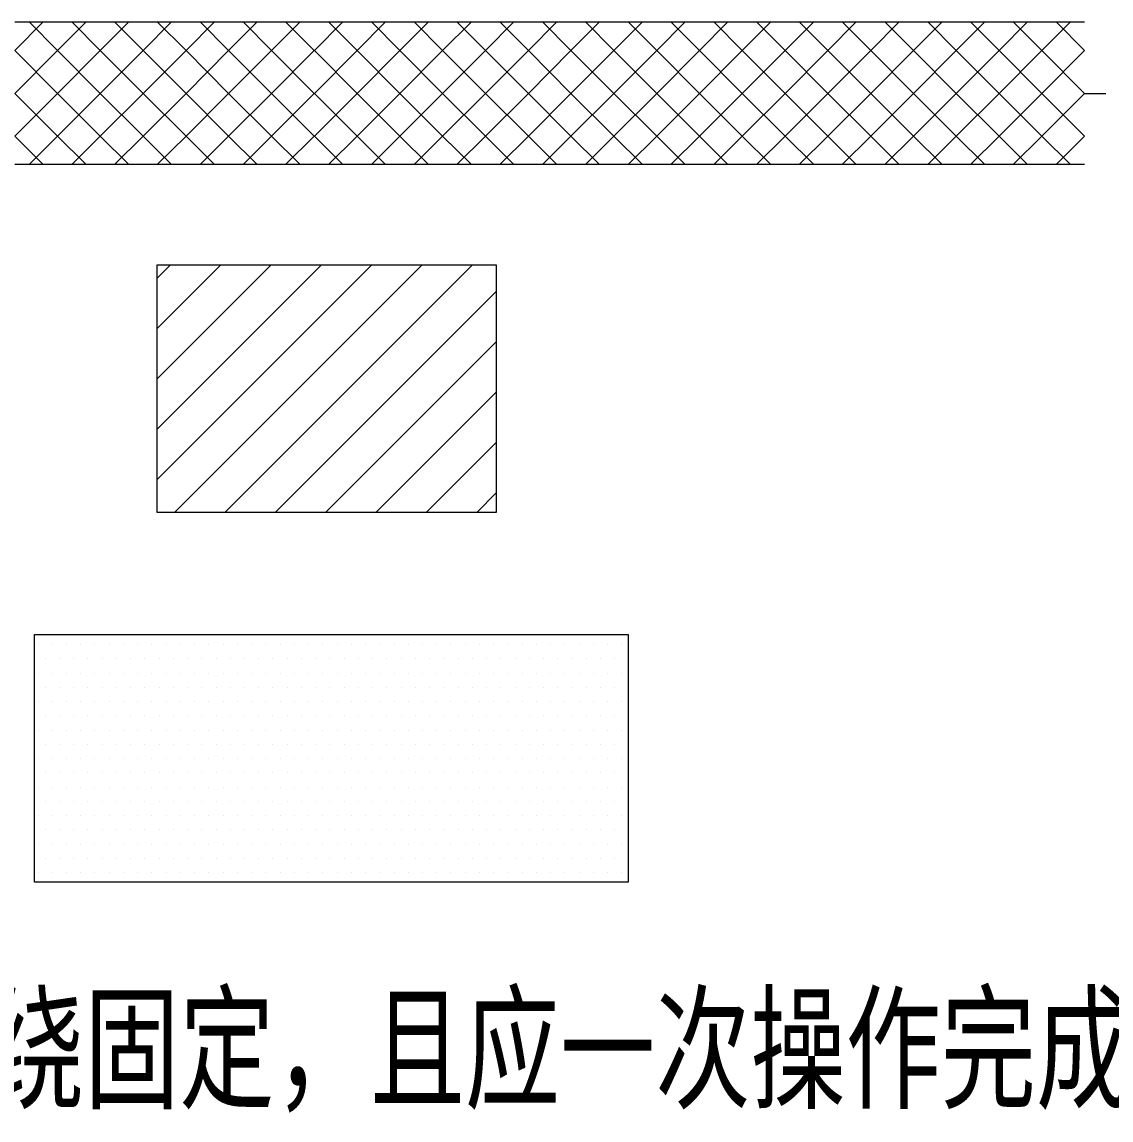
# Model space of a CAD drawing. Header units: inches. Extents: x 47316 to 59086, y 3141 to 11743.
# Drawn here: x 50326.01 to 50364.25, y 10066.5 to 10105.04 of the extents above; entities that cross this region are included whole.
import ezdxf

# ---------------------------------------------------------------- set-up
doc = ezdxf.new("R2010")
doc.units = ezdxf.units.IN
doc.header["$MEASUREMENT"] = 0
doc.styles.get("Standard").update_dxf_attribs({"font": ''})
doc.styles.get('Standard').set_extended_font_data('SimSun')

msp = doc.modelspace()

# ---------------------------------------------------------------- linework, layer by layer
at = {"color": 0, "lineweight": 15}
for p, q in [((50325.753, 10105.039), (50327.26, 10105.039)), ((50326.753, 10105.039), (50325.753, 10104.038)), ((50327.26, 10104.038), (50326.259, 10105.039)), ((50327.26, 10105.039), (50328.755, 10105.039)), ((50328.261, 10105.039), (50327.26, 10104.038)), ((50328.755, 10104.038), (50327.754, 10105.039)), ((50328.755, 10105.039), (50330.262, 10105.039)), ((50329.755, 10105.039), (50328.755, 10104.038)), ((50330.262, 10104.038), (50329.261, 10105.039)), ((50330.262, 10105.039), (50331.769, 10105.039)), ((50331.262, 10105.039), (50330.262, 10104.038)), ((50331.769, 10104.038), (50330.756, 10105.039)), ((50331.769, 10105.039), (50333.264, 10105.039)), ((50332.769, 10105.039), (50331.769, 10104.038)), ((50333.264, 10104.038), (50332.263, 10105.039)), ((50333.264, 10105.039), (50334.771, 10105.039)), ((50334.264, 10105.039), (50333.264, 10104.038)), ((50334.771, 10104.038), (50333.77, 10105.039)), ((50334.771, 10105.039), (50336.265, 10105.039)), ((50335.771, 10105.039), (50334.771, 10104.038)), ((50336.265, 10104.038), (50335.265, 10105.039)), ((50336.278, 10105.039), (50337.773, 10105.039)), ((50337.278, 10105.039), (50336.278, 10104.038)), ((50337.773, 10104.038), (50336.772, 10105.039)), ((50337.773, 10105.039), (50339.28, 10105.039)), ((50338.773, 10105.039), (50337.773, 10104.038)), ((50339.28, 10104.038), (50338.279, 10105.039)), ((50339.28, 10105.039), (50340.774, 10105.039)), ((50340.28, 10105.039), (50339.28, 10104.038)), ((50340.774, 10104.038), (50339.774, 10105.039)), ((50340.774, 10105.039), (50342.281, 10105.039)), ((50341.787, 10105.039), (50340.774, 10104.038)), ((50342.281, 10104.038), (50341.281, 10105.039)), ((50342.281, 10105.039), (50343.789, 10105.039)), ((50343.282, 10105.039), (50342.281, 10104.038)), ((50343.789, 10104.038), (50342.788, 10105.039)), ((50343.789, 10105.039), (50345.283, 10105.039)), ((50344.789, 10105.039), (50343.789, 10104.038)), ((50345.283, 10104.038), (50344.283, 10105.039)), ((50345.283, 10105.039), (50346.79, 10105.039)), ((50346.284, 10105.039), (50345.283, 10104.038)), ((50346.79, 10104.038), (50345.79, 10105.039)), ((50346.79, 10105.039), (50348.298, 10105.039)), ((50347.791, 10105.039), (50346.79, 10104.038)), ((50348.298, 10104.038), (50347.297, 10105.039)), ((50348.298, 10105.039), (50349.792, 10105.039)), ((50349.298, 10105.039), (50348.298, 10104.038)), ((50349.792, 10104.038), (50348.792, 10105.039)), ((50349.792, 10105.039), (50351.299, 10105.039)), ((50350.793, 10105.039), (50349.792, 10104.038)), ((50351.299, 10104.038), (50350.299, 10105.039)), ((50351.299, 10105.039), (50352.806, 10105.039)), ((50352.3, 10105.039), (50351.299, 10104.038)), ((50352.806, 10104.038), (50351.794, 10105.039)), ((50352.806, 10105.039), (50354.301, 10105.039)), ((50353.807, 10105.039), (50352.806, 10104.038)), ((50354.301, 10104.038), (50353.301, 10105.039)), ((50354.301, 10105.039), (50355.808, 10105.039)), ((50355.302, 10105.039), (50354.301, 10104.038)), ((50355.808, 10104.038), (50354.808, 10105.039)), ((50355.808, 10105.039), (50357.315, 10105.039)), ((50356.809, 10105.039), (50355.808, 10104.038)), ((50357.315, 10104.038), (50356.302, 10105.039)), ((50357.315, 10105.039), (50358.81, 10105.039)), ((50358.316, 10105.039), (50357.315, 10104.038)), ((50358.81, 10104.038), (50357.81, 10105.039)), ((50358.81, 10105.039), (50360.317, 10105.039)), ((50359.811, 10105.039), (50358.81, 10104.038)), ((50360.317, 10104.038), (50359.317, 10105.039)), ((50360.317, 10105.039), (50361.812, 10105.039)), ((50361.318, 10105.039), (50360.317, 10104.038)), ((50361.812, 10104.038), (50360.811, 10105.039)), ((50361.812, 10105.039), (50363.319, 10105.039)), ((50362.825, 10105.039), (50361.812, 10104.038)), ((50363.319, 10104.038), (50362.319, 10105.039)), ((50325.753, 10102.531), (50327.26, 10104.038)), ((50325.753, 10104.038), (50327.26, 10102.531)), ((50327.26, 10102.531), (50328.755, 10104.038)), ((50327.26, 10104.038), (50328.755, 10102.531)), ((50328.755, 10102.531), (50330.262, 10104.038)), ((50328.755, 10104.038), (50330.262, 10102.531)), ((50330.262, 10102.531), (50331.769, 10104.038)), ((50330.262, 10104.038), (50331.769, 10102.531)), ((50331.769, 10102.531), (50333.264, 10104.038)), ((50331.769, 10104.038), (50333.264, 10102.531)), ((50333.264, 10102.531), (50334.771, 10104.038)), ((50333.264, 10104.038), (50334.771, 10102.531)), ((50334.771, 10102.531), (50336.265, 10104.038)), ((50334.771, 10104.038), (50336.265, 10102.531)), ((50336.278, 10102.531), (50337.773, 10104.038)), ((50336.278, 10104.038), (50337.773, 10102.531)), ((50337.773, 10102.531), (50339.28, 10104.038)), ((50337.773, 10104.038), (50339.28, 10102.531)), ((50339.28, 10102.531), (50340.774, 10104.038)), ((50339.28, 10104.038), (50340.774, 10102.531)), ((50340.774, 10102.531), (50342.281, 10104.038)), ((50340.774, 10104.038), (50342.281, 10102.531)), ((50342.281, 10102.531), (50343.789, 10104.038)), ((50342.281, 10104.038), (50343.789, 10102.531)), ((50343.789, 10102.531), (50345.283, 10104.038)), ((50343.789, 10104.038), (50345.283, 10102.531)), ((50345.283, 10102.531), (50346.79, 10104.038)), ((50345.283, 10104.038), (50346.79, 10102.531)), ((50346.79, 10102.531), (50348.298, 10104.038)), ((50346.79, 10104.038), (50348.298, 10102.531)), ((50348.298, 10102.531), (50349.792, 10104.038)), ((50348.298, 10104.038), (50349.792, 10102.531)), ((50349.792, 10102.531), (50351.299, 10104.038)), ((50349.792, 10104.038), (50351.299, 10102.531)), ((50351.299, 10102.531), (50352.806, 10104.038)), ((50351.299, 10104.038), (50352.806, 10102.531)), ((50352.806, 10102.531), (50354.301, 10104.038)), ((50352.806, 10104.038), (50354.301, 10102.531)), ((50354.301, 10102.531), (50355.808, 10104.038)), ((50354.301, 10104.038), (50355.808, 10102.531)), ((50355.808, 10102.531), (50357.315, 10104.038)), ((50355.808, 10104.038), (50357.315, 10102.531)), ((50357.315, 10102.531), (50358.81, 10104.038)), ((50357.315, 10104.038), (50358.81, 10102.531)), ((50358.81, 10102.531), (50360.317, 10104.038)), ((50358.81, 10104.038), (50360.317, 10102.531)), ((50360.317, 10102.531), (50361.812, 10104.038)), ((50360.317, 10104.038), (50361.812, 10102.531)), ((50361.812, 10102.531), (50363.319, 10104.038)), ((50361.812, 10104.038), (50363.319, 10102.531)), ((50327.26, 10101.036), (50325.753, 10102.531)), ((50327.26, 10102.531), (50325.753, 10101.036)), ((50328.755, 10101.036), (50327.26, 10102.531)), ((50328.755, 10102.531), (50327.26, 10101.036)), ((50330.262, 10101.036), (50328.755, 10102.531)), ((50330.262, 10102.531), (50328.755, 10101.036)), ((50331.769, 10101.036), (50330.262, 10102.531)), ((50331.769, 10102.531), (50330.262, 10101.036)), ((50333.264, 10101.036), (50331.769, 10102.531)), ((50333.264, 10102.531), (50331.769, 10101.036)), ((50334.771, 10101.036), (50333.264, 10102.531)), ((50334.771, 10102.531), (50333.264, 10101.036)), ((50336.265, 10101.036), (50334.771, 10102.531)), ((50336.265, 10102.531), (50334.771, 10101.036)), ((50336.265, 10102.531), (50336.278, 10102.531)), ((50337.773, 10101.036), (50336.278, 10102.531)), ((50337.773, 10102.531), (50336.278, 10101.036)), ((50339.28, 10101.036), (50337.773, 10102.531)), ((50339.28, 10102.531), (50337.773, 10101.036)), ((50340.774, 10101.036), (50339.28, 10102.531)), ((50340.774, 10102.531), (50339.28, 10101.036)), ((50342.281, 10101.036), (50340.774, 10102.531)), ((50342.281, 10102.531), (50340.774, 10101.036)), ((50343.789, 10101.036), (50342.281, 10102.531)), ((50343.789, 10102.531), (50342.281, 10101.036)), ((50345.283, 10101.036), (50343.789, 10102.531)), ((50345.283, 10102.531), (50343.789, 10101.036)), ((50346.79, 10101.036), (50345.283, 10102.531)), ((50346.79, 10102.531), (50345.283, 10101.036)), ((50348.298, 10101.036), (50346.79, 10102.531)), ((50348.298, 10102.531), (50346.79, 10101.036)), ((50349.792, 10101.036), (50348.298, 10102.531)), ((50349.792, 10102.531), (50348.298, 10101.036)), ((50351.299, 10101.036), (50349.792, 10102.531)), ((50351.299, 10102.531), (50349.792, 10101.036)), ((50352.806, 10101.036), (50351.299, 10102.531)), ((50352.806, 10102.531), (50351.299, 10101.036)), ((50354.301, 10101.036), (50352.806, 10102.531)), ((50354.301, 10102.531), (50352.806, 10101.036)), ((50355.808, 10101.036), (50354.301, 10102.531)), ((50355.808, 10102.531), (50354.301, 10101.036)), ((50357.315, 10101.036), (50355.808, 10102.531)), ((50357.315, 10102.531), (50355.808, 10101.036)), ((50358.81, 10101.036), (50357.315, 10102.531)), ((50358.81, 10102.531), (50357.315, 10101.036)), ((50360.317, 10101.036), (50358.81, 10102.531)), ((50360.317, 10102.531), (50358.81, 10101.036)), ((50361.812, 10101.036), (50360.317, 10102.531)), ((50361.812, 10102.531), (50360.317, 10101.036)), ((50363.319, 10101.036), (50361.812, 10102.531)), ((50363.319, 10102.531), (50361.812, 10101.036)), ((50363.319, 10102.531), (50364.06, 10102.531)), ((50325.753, 10101.036), (50326.753, 10100.036)), ((50326.259, 10100.036), (50327.26, 10101.036)), ((50327.26, 10101.036), (50328.261, 10100.036)), ((50327.754, 10100.036), (50328.755, 10101.036)), ((50328.755, 10101.036), (50329.755, 10100.036)), ((50329.261, 10100.036), (50330.262, 10101.036)), ((50330.262, 10101.036), (50331.262, 10100.036)), ((50330.756, 10100.036), (50331.769, 10101.036)), ((50331.769, 10101.036), (50332.769, 10100.036)), ((50332.263, 10100.036), (50333.264, 10101.036)), ((50333.264, 10101.036), (50334.264, 10100.036)), ((50333.77, 10100.036), (50334.771, 10101.036)), ((50334.771, 10101.036), (50335.771, 10100.036)), ((50335.265, 10100.036), (50336.265, 10101.036)), ((50336.278, 10101.036), (50337.278, 10100.036)), ((50336.772, 10100.036), (50337.773, 10101.036)), ((50337.773, 10101.036), (50338.773, 10100.036)), ((50338.279, 10100.036), (50339.28, 10101.036)), ((50339.28, 10101.036), (50340.28, 10100.036)), ((50339.774, 10100.036), (50340.774, 10101.036)), ((50340.774, 10101.036), (50341.787, 10100.036)), ((50341.281, 10100.036), (50342.281, 10101.036)), ((50342.281, 10101.036), (50343.282, 10100.036)), ((50342.788, 10100.036), (50343.789, 10101.036)), ((50343.789, 10101.036), (50344.789, 10100.036)), ((50344.283, 10100.036), (50345.283, 10101.036)), ((50345.283, 10101.036), (50346.284, 10100.036)), ((50345.79, 10100.036), (50346.79, 10101.036)), ((50346.79, 10101.036), (50347.791, 10100.036)), ((50347.297, 10100.036), (50348.298, 10101.036)), ((50348.298, 10101.036), (50349.298, 10100.036)), ((50348.792, 10100.036), (50349.792, 10101.036)), ((50349.792, 10101.036), (50350.793, 10100.036)), ((50350.299, 10100.036), (50351.299, 10101.036)), ((50351.299, 10101.036), (50352.3, 10100.036)), ((50351.794, 10100.036), (50352.806, 10101.036)), ((50352.806, 10101.036), (50353.807, 10100.036)), ((50353.301, 10100.036), (50354.301, 10101.036)), ((50354.301, 10101.036), (50355.302, 10100.036)), ((50354.808, 10100.036), (50355.808, 10101.036)), ((50355.808, 10101.036), (50356.809, 10100.036)), ((50356.302, 10100.036), (50357.315, 10101.036)), ((50357.315, 10101.036), (50358.316, 10100.036)), ((50357.81, 10100.036), (50358.81, 10101.036)), ((50358.81, 10101.036), (50359.811, 10100.036)), ((50359.317, 10100.036), (50360.317, 10101.036)), ((50360.317, 10101.036), (50361.318, 10100.036)), ((50360.811, 10100.036), (50361.812, 10101.036)), ((50361.812, 10101.036), (50362.825, 10100.036)), ((50362.319, 10100.036), (50363.319, 10101.036)), ((50327.26, 10100.036), (50325.753, 10100.036)), ((50328.755, 10100.036), (50327.26, 10100.036)), ((50330.262, 10100.036), (50328.755, 10100.036)), ((50331.769, 10100.036), (50330.262, 10100.036)), ((50333.264, 10100.036), (50331.769, 10100.036)), ((50334.771, 10100.036), (50333.264, 10100.036)), ((50336.265, 10100.036), (50334.771, 10100.036)), ((50337.773, 10100.036), (50336.278, 10100.036)), ((50339.28, 10100.036), (50337.773, 10100.036)), ((50340.774, 10100.036), (50339.28, 10100.036)), ((50342.281, 10100.036), (50340.774, 10100.036)), ((50343.789, 10100.036), (50342.281, 10100.036)), ((50345.283, 10100.036), (50343.789, 10100.036)), ((50346.79, 10100.036), (50345.283, 10100.036)), ((50348.298, 10100.036), (50346.79, 10100.036)), ((50349.792, 10100.036), (50348.298, 10100.036)), ((50351.299, 10100.036), (50349.792, 10100.036)), ((50352.806, 10100.036), (50351.299, 10100.036)), ((50354.301, 10100.036), (50352.806, 10100.036)), ((50355.808, 10100.036), (50354.301, 10100.036)), ((50357.315, 10100.036), (50355.808, 10100.036)), ((50358.81, 10100.036), (50357.315, 10100.036)), ((50360.317, 10100.036), (50358.81, 10100.036)), ((50361.812, 10100.036), (50360.317, 10100.036)), ((50363.319, 10100.036), (50361.812, 10100.036)), ((50338.288, 10096.514), (50330.753, 10088.978)), ((50336.52, 10096.514), (50330.753, 10090.746)), ((50334.753, 10096.514), (50330.753, 10092.513)), ((50332.985, 10096.514), (50330.753, 10094.281)), ((50331.217, 10096.514), (50330.753, 10096.049)), ((50330.753, 10087.824), (50330.753, 10096.514)), ((50330.753, 10096.514), (50342.66, 10096.514)), ((50340.056, 10096.514), (50331.366, 10087.824)), ((50341.824, 10096.514), (50333.134, 10087.824)), ((50342.66, 10096.514), (50342.66, 10087.824)), ((50342.66, 10095.582), (50334.902, 10087.824)), ((50342.66, 10093.814), (50336.669, 10087.824)), ((50342.66, 10092.046), (50338.437, 10087.824)), ((50342.66, 10090.278), (50340.205, 10087.824)), ((50342.66, 10088.51), (50341.973, 10087.824)), ((50342.66, 10087.824), (50330.753, 10087.824)), ((50326.447, 10074.847), (50326.447, 10083.536)), ((50326.447, 10083.536), (50347.292, 10083.536)), ((50347.292, 10083.536), (50347.292, 10074.847)), ((50326.57, 10083.187), (50326.57, 10083.187)), ((50327.07, 10083.187), (50327.07, 10083.187)), ((50327.57, 10083.187), (50327.57, 10083.187)), ((50328.07, 10083.187), (50328.07, 10083.187)), ((50328.57, 10083.187), (50328.57, 10083.187)), ((50329.07, 10083.187), (50329.07, 10083.187)), ((50329.57, 10083.187), (50329.57, 10083.187)), ((50330.07, 10083.187), (50330.07, 10083.187)), ((50330.57, 10083.187), (50330.57, 10083.187)), ((50331.07, 10083.187), (50331.07, 10083.187)), ((50331.57, 10083.187), (50331.57, 10083.187)), ((50332.07, 10083.187), (50332.07, 10083.187)), ((50332.57, 10083.187), (50332.57, 10083.187)), ((50333.07, 10083.187), (50333.07, 10083.187)), ((50333.57, 10083.187), (50333.57, 10083.187)), ((50334.07, 10083.187), (50334.07, 10083.187)), ((50334.57, 10083.187), (50334.57, 10083.187)), ((50335.07, 10083.187), (50335.07, 10083.187)), ((50335.57, 10083.187), (50335.57, 10083.187)), ((50336.07, 10083.187), (50336.07, 10083.187)), ((50336.57, 10083.187), (50336.57, 10083.187)), ((50337.07, 10083.187), (50337.07, 10083.187)), ((50337.57, 10083.187), (50337.57, 10083.187)), ((50338.07, 10083.187), (50338.07, 10083.187)), ((50338.57, 10083.187), (50338.57, 10083.187)), ((50339.07, 10083.187), (50339.07, 10083.187)), ((50339.57, 10083.187), (50339.57, 10083.187)), ((50340.07, 10083.187), (50340.07, 10083.187)), ((50340.57, 10083.187), (50340.57, 10083.187)), ((50341.07, 10083.187), (50341.07, 10083.187)), ((50341.57, 10083.187), (50341.57, 10083.187)), ((50342.07, 10083.187), (50342.07, 10083.187)), ((50342.57, 10083.187), (50342.57, 10083.187)), ((50343.07, 10083.187), (50343.07, 10083.187)), ((50343.57, 10083.187), (50343.57, 10083.187)), ((50344.07, 10083.187), (50344.07, 10083.187)), ((50344.57, 10083.187), (50344.57, 10083.187)), ((50345.07, 10083.187), (50345.07, 10083.187)), ((50345.57, 10083.187), (50345.57, 10083.187)), ((50346.07, 10083.187), (50346.07, 10083.187)), ((50346.57, 10083.187), (50346.57, 10083.187)), ((50347.07, 10083.187), (50347.07, 10083.187)), ((50326.82, 10082.687), (50326.82, 10082.687)), ((50327.32, 10082.687), (50327.32, 10082.687)), ((50327.82, 10082.687), (50327.82, 10082.687)), ((50328.32, 10082.687), (50328.32, 10082.687)), ((50328.82, 10082.687), (50328.82, 10082.687)), ((50329.32, 10082.687), (50329.32, 10082.687)), ((50329.82, 10082.687), (50329.82, 10082.687)), ((50330.32, 10082.687), (50330.32, 10082.687)), ((50330.82, 10082.687), (50330.82, 10082.687)), ((50331.32, 10082.687), (50331.32, 10082.687)), ((50331.82, 10082.687), (50331.82, 10082.687)), ((50332.32, 10082.687), (50332.32, 10082.687)), ((50332.82, 10082.687), (50332.82, 10082.687)), ((50333.32, 10082.687), (50333.32, 10082.687)), ((50333.82, 10082.687), (50333.82, 10082.687)), ((50334.32, 10082.687), (50334.32, 10082.687)), ((50334.82, 10082.687), (50334.82, 10082.687)), ((50335.32, 10082.687), (50335.32, 10082.687)), ((50335.82, 10082.687), (50335.82, 10082.687)), ((50336.32, 10082.687), (50336.32, 10082.687)), ((50336.82, 10082.687), (50336.82, 10082.687)), ((50337.32, 10082.687), (50337.32, 10082.687)), ((50337.82, 10082.687), (50337.82, 10082.687)), ((50338.32, 10082.687), (50338.32, 10082.687)), ((50338.82, 10082.687), (50338.82, 10082.687)), ((50339.32, 10082.687), (50339.32, 10082.687)), ((50339.82, 10082.687), (50339.82, 10082.687)), ((50340.32, 10082.687), (50340.32, 10082.687)), ((50340.82, 10082.687), (50340.82, 10082.687)), ((50341.32, 10082.687), (50341.32, 10082.687)), ((50341.82, 10082.687), (50341.82, 10082.687)), ((50342.32, 10082.687), (50342.32, 10082.687)), ((50342.82, 10082.687), (50342.82, 10082.687)), ((50343.32, 10082.687), (50343.32, 10082.687)), ((50343.82, 10082.687), (50343.82, 10082.687)), ((50344.32, 10082.687), (50344.32, 10082.687)), ((50344.82, 10082.687), (50344.82, 10082.687)), ((50345.32, 10082.687), (50345.32, 10082.687)), ((50345.82, 10082.687), (50345.82, 10082.687)), ((50346.32, 10082.687), (50346.32, 10082.687)), ((50346.82, 10082.687), (50346.82, 10082.687)), ((50326.57, 10082.187), (50326.57, 10082.187)), ((50327.07, 10082.187), (50327.07, 10082.187)), ((50327.57, 10082.187), (50327.57, 10082.187)), ((50328.07, 10082.187), (50328.07, 10082.187)), ((50328.57, 10082.187), (50328.57, 10082.187)), ((50329.07, 10082.187), (50329.07, 10082.187)), ((50329.57, 10082.187), (50329.57, 10082.187)), ((50330.07, 10082.187), (50330.07, 10082.187)), ((50330.57, 10082.187), (50330.57, 10082.187)), ((50331.07, 10082.187), (50331.07, 10082.187)), ((50331.57, 10082.187), (50331.57, 10082.187)), ((50332.07, 10082.187), (50332.07, 10082.187)), ((50332.57, 10082.187), (50332.57, 10082.187)), ((50333.07, 10082.187), (50333.07, 10082.187)), ((50333.57, 10082.187), (50333.57, 10082.187)), ((50334.07, 10082.187), (50334.07, 10082.187)), ((50334.57, 10082.187), (50334.57, 10082.187)), ((50335.07, 10082.187), (50335.07, 10082.187)), ((50335.57, 10082.187), (50335.57, 10082.187)), ((50336.07, 10082.187), (50336.07, 10082.187)), ((50336.57, 10082.187), (50336.57, 10082.187)), ((50337.07, 10082.187), (50337.07, 10082.187)), ((50337.57, 10082.187), (50337.57, 10082.187)), ((50338.07, 10082.187), (50338.07, 10082.187)), ((50338.57, 10082.187), (50338.57, 10082.187)), ((50339.07, 10082.187), (50339.07, 10082.187)), ((50339.57, 10082.187), (50339.57, 10082.187)), ((50340.07, 10082.187), (50340.07, 10082.187)), ((50340.57, 10082.187), (50340.57, 10082.187)), ((50341.07, 10082.187), (50341.07, 10082.187)), ((50341.57, 10082.187), (50341.57, 10082.187)), ((50342.07, 10082.187), (50342.07, 10082.187)), ((50342.57, 10082.187), (50342.57, 10082.187)), ((50343.07, 10082.187), (50343.07, 10082.187)), ((50343.57, 10082.187), (50343.57, 10082.187)), ((50344.07, 10082.187), (50344.07, 10082.187)), ((50344.57, 10082.187), (50344.57, 10082.187)), ((50345.07, 10082.187), (50345.07, 10082.187)), ((50345.57, 10082.187), (50345.57, 10082.187)), ((50346.07, 10082.187), (50346.07, 10082.187)), ((50346.57, 10082.187), (50346.57, 10082.187)), ((50347.07, 10082.187), (50347.07, 10082.187)), ((50326.82, 10081.687), (50326.82, 10081.687)), ((50327.32, 10081.687), (50327.32, 10081.687)), ((50327.82, 10081.687), (50327.82, 10081.687)), ((50328.32, 10081.687), (50328.32, 10081.687)), ((50328.82, 10081.687), (50328.82, 10081.687)), ((50329.32, 10081.687), (50329.32, 10081.687)), ((50329.82, 10081.687), (50329.82, 10081.687)), ((50330.32, 10081.687), (50330.32, 10081.687)), ((50330.82, 10081.687), (50330.82, 10081.687)), ((50331.32, 10081.687), (50331.32, 10081.687)), ((50331.82, 10081.687), (50331.82, 10081.687)), ((50332.32, 10081.687), (50332.32, 10081.687)), ((50332.82, 10081.687), (50332.82, 10081.687)), ((50333.32, 10081.687), (50333.32, 10081.687)), ((50333.82, 10081.687), (50333.82, 10081.687)), ((50334.32, 10081.687), (50334.32, 10081.687)), ((50334.82, 10081.687), (50334.82, 10081.687)), ((50335.32, 10081.687), (50335.32, 10081.687)), ((50335.82, 10081.687), (50335.82, 10081.687)), ((50336.32, 10081.687), (50336.32, 10081.687)), ((50336.82, 10081.687), (50336.82, 10081.687)), ((50337.32, 10081.687), (50337.32, 10081.687)), ((50337.82, 10081.687), (50337.82, 10081.687)), ((50338.32, 10081.687), (50338.32, 10081.687)), ((50338.82, 10081.687), (50338.82, 10081.687)), ((50339.32, 10081.687), (50339.32, 10081.687)), ((50339.82, 10081.687), (50339.82, 10081.687)), ((50340.32, 10081.687), (50340.32, 10081.687)), ((50340.82, 10081.687), (50340.82, 10081.687)), ((50341.32, 10081.687), (50341.32, 10081.687)), ((50341.82, 10081.687), (50341.82, 10081.687)), ((50342.32, 10081.687), (50342.32, 10081.687)), ((50342.82, 10081.687), (50342.82, 10081.687)), ((50343.32, 10081.687), (50343.32, 10081.687)), ((50343.82, 10081.687), (50343.82, 10081.687)), ((50344.32, 10081.687), (50344.32, 10081.687)), ((50344.82, 10081.687), (50344.82, 10081.687)), ((50345.32, 10081.687), (50345.32, 10081.687)), ((50345.82, 10081.687), (50345.82, 10081.687)), ((50346.32, 10081.687), (50346.32, 10081.687)), ((50346.82, 10081.687), (50346.82, 10081.687)), ((50326.57, 10081.187), (50326.57, 10081.187)), ((50327.07, 10081.187), (50327.07, 10081.187)), ((50327.57, 10081.187), (50327.57, 10081.187)), ((50328.07, 10081.187), (50328.07, 10081.187)), ((50328.57, 10081.187), (50328.57, 10081.187)), ((50329.07, 10081.187), (50329.07, 10081.187)), ((50329.57, 10081.187), (50329.57, 10081.187)), ((50330.07, 10081.187), (50330.07, 10081.187)), ((50330.57, 10081.187), (50330.57, 10081.187)), ((50331.07, 10081.187), (50331.07, 10081.187)), ((50331.57, 10081.187), (50331.57, 10081.187)), ((50332.07, 10081.187), (50332.07, 10081.187)), ((50332.57, 10081.187), (50332.57, 10081.187)), ((50333.07, 10081.187), (50333.07, 10081.187)), ((50333.57, 10081.187), (50333.57, 10081.187)), ((50334.07, 10081.187), (50334.07, 10081.187)), ((50334.57, 10081.187), (50334.57, 10081.187)), ((50335.07, 10081.187), (50335.07, 10081.187)), ((50335.57, 10081.187), (50335.57, 10081.187)), ((50336.07, 10081.187), (50336.07, 10081.187)), ((50336.57, 10081.187), (50336.57, 10081.187)), ((50337.07, 10081.187), (50337.07, 10081.187)), ((50337.57, 10081.187), (50337.57, 10081.187)), ((50338.07, 10081.187), (50338.07, 10081.187)), ((50338.57, 10081.187), (50338.57, 10081.187)), ((50339.07, 10081.187), (50339.07, 10081.187)), ((50339.57, 10081.187), (50339.57, 10081.187)), ((50340.07, 10081.187), (50340.07, 10081.187)), ((50340.57, 10081.187), (50340.57, 10081.187)), ((50341.07, 10081.187), (50341.07, 10081.187)), ((50341.57, 10081.187), (50341.57, 10081.187)), ((50342.07, 10081.187), (50342.07, 10081.187)), ((50342.57, 10081.187), (50342.57, 10081.187)), ((50343.07, 10081.187), (50343.07, 10081.187)), ((50343.57, 10081.187), (50343.57, 10081.187)), ((50344.07, 10081.187), (50344.07, 10081.187)), ((50344.57, 10081.187), (50344.57, 10081.187)), ((50345.07, 10081.187), (50345.07, 10081.187)), ((50345.57, 10081.187), (50345.57, 10081.187)), ((50346.07, 10081.187), (50346.07, 10081.187)), ((50346.57, 10081.187), (50346.57, 10081.187)), ((50347.07, 10081.187), (50347.07, 10081.187)), ((50326.82, 10080.687), (50326.82, 10080.687)), ((50327.32, 10080.687), (50327.32, 10080.687)), ((50327.82, 10080.687), (50327.82, 10080.687)), ((50328.32, 10080.687), (50328.32, 10080.687)), ((50328.82, 10080.687), (50328.82, 10080.687)), ((50329.32, 10080.687), (50329.32, 10080.687)), ((50329.82, 10080.687), (50329.82, 10080.687)), ((50330.32, 10080.687), (50330.32, 10080.687)), ((50330.82, 10080.687), (50330.82, 10080.687)), ((50331.32, 10080.687), (50331.32, 10080.687)), ((50331.82, 10080.687), (50331.82, 10080.687)), ((50332.32, 10080.687), (50332.32, 10080.687)), ((50332.82, 10080.687), (50332.82, 10080.687)), ((50333.32, 10080.687), (50333.32, 10080.687)), ((50333.82, 10080.687), (50333.82, 10080.687)), ((50334.32, 10080.687), (50334.32, 10080.687)), ((50334.82, 10080.687), (50334.82, 10080.687)), ((50335.32, 10080.687), (50335.32, 10080.687)), ((50335.82, 10080.687), (50335.82, 10080.687)), ((50336.32, 10080.687), (50336.32, 10080.687)), ((50336.82, 10080.687), (50336.82, 10080.687)), ((50337.32, 10080.687), (50337.32, 10080.687)), ((50337.82, 10080.687), (50337.82, 10080.687)), ((50338.32, 10080.687), (50338.32, 10080.687)), ((50338.82, 10080.687), (50338.82, 10080.687)), ((50339.32, 10080.687), (50339.32, 10080.687)), ((50339.82, 10080.687), (50339.82, 10080.687)), ((50340.32, 10080.687), (50340.32, 10080.687)), ((50340.82, 10080.687), (50340.82, 10080.687)), ((50341.32, 10080.687), (50341.32, 10080.687)), ((50341.82, 10080.687), (50341.82, 10080.687)), ((50342.32, 10080.687), (50342.32, 10080.687)), ((50342.82, 10080.687), (50342.82, 10080.687)), ((50343.32, 10080.687), (50343.32, 10080.687)), ((50343.82, 10080.687), (50343.82, 10080.687)), ((50344.32, 10080.687), (50344.32, 10080.687)), ((50344.82, 10080.687), (50344.82, 10080.687)), ((50345.32, 10080.687), (50345.32, 10080.687)), ((50345.82, 10080.687), (50345.82, 10080.687)), ((50346.32, 10080.687), (50346.32, 10080.687)), ((50346.82, 10080.687), (50346.82, 10080.687)), ((50326.57, 10080.187), (50326.57, 10080.187)), ((50327.07, 10080.187), (50327.07, 10080.187)), ((50327.57, 10080.187), (50327.57, 10080.187)), ((50328.07, 10080.187), (50328.07, 10080.187)), ((50328.57, 10080.187), (50328.57, 10080.187)), ((50329.07, 10080.187), (50329.07, 10080.187)), ((50329.57, 10080.187), (50329.57, 10080.187)), ((50330.07, 10080.187), (50330.07, 10080.187)), ((50330.57, 10080.187), (50330.57, 10080.187)), ((50331.07, 10080.187), (50331.07, 10080.187)), ((50331.57, 10080.187), (50331.57, 10080.187)), ((50332.07, 10080.187), (50332.07, 10080.187)), ((50332.57, 10080.187), (50332.57, 10080.187)), ((50333.07, 10080.187), (50333.07, 10080.187)), ((50333.57, 10080.187), (50333.57, 10080.187)), ((50334.07, 10080.187), (50334.07, 10080.187)), ((50334.57, 10080.187), (50334.57, 10080.187)), ((50335.07, 10080.187), (50335.07, 10080.187)), ((50335.57, 10080.187), (50335.57, 10080.187)), ((50336.07, 10080.187), (50336.07, 10080.187)), ((50336.57, 10080.187), (50336.57, 10080.187)), ((50337.07, 10080.187), (50337.07, 10080.187)), ((50337.57, 10080.187), (50337.57, 10080.187)), ((50338.07, 10080.187), (50338.07, 10080.187)), ((50338.57, 10080.187), (50338.57, 10080.187)), ((50339.07, 10080.187), (50339.07, 10080.187)), ((50339.57, 10080.187), (50339.57, 10080.187)), ((50340.07, 10080.187), (50340.07, 10080.187)), ((50340.57, 10080.187), (50340.57, 10080.187)), ((50341.07, 10080.187), (50341.07, 10080.187)), ((50341.57, 10080.187), (50341.57, 10080.187)), ((50342.07, 10080.187), (50342.07, 10080.187)), ((50342.57, 10080.187), (50342.57, 10080.187)), ((50343.07, 10080.187), (50343.07, 10080.187)), ((50343.57, 10080.187), (50343.57, 10080.187)), ((50344.07, 10080.187), (50344.07, 10080.187)), ((50344.57, 10080.187), (50344.57, 10080.187)), ((50345.07, 10080.187), (50345.07, 10080.187)), ((50345.57, 10080.187), (50345.57, 10080.187)), ((50346.07, 10080.187), (50346.07, 10080.187)), ((50346.57, 10080.187), (50346.57, 10080.187)), ((50347.07, 10080.187), (50347.07, 10080.187)), ((50326.82, 10079.687), (50326.82, 10079.687)), ((50327.32, 10079.687), (50327.32, 10079.687)), ((50327.82, 10079.687), (50327.82, 10079.687)), ((50328.32, 10079.687), (50328.32, 10079.687)), ((50328.82, 10079.687), (50328.82, 10079.687)), ((50329.32, 10079.687), (50329.32, 10079.687)), ((50329.82, 10079.687), (50329.82, 10079.687)), ((50330.32, 10079.687), (50330.32, 10079.687)), ((50330.82, 10079.687), (50330.82, 10079.687)), ((50331.32, 10079.687), (50331.32, 10079.687)), ((50331.82, 10079.687), (50331.82, 10079.687)), ((50332.32, 10079.687), (50332.32, 10079.687)), ((50332.82, 10079.687), (50332.82, 10079.687)), ((50333.32, 10079.687), (50333.32, 10079.687)), ((50333.82, 10079.687), (50333.82, 10079.687)), ((50334.32, 10079.687), (50334.32, 10079.687)), ((50334.82, 10079.687), (50334.82, 10079.687)), ((50335.32, 10079.687), (50335.32, 10079.687)), ((50335.82, 10079.687), (50335.82, 10079.687)), ((50336.32, 10079.687), (50336.32, 10079.687)), ((50336.82, 10079.687), (50336.82, 10079.687)), ((50337.32, 10079.687), (50337.32, 10079.687)), ((50337.82, 10079.687), (50337.82, 10079.687)), ((50338.32, 10079.687), (50338.32, 10079.687)), ((50338.82, 10079.687), (50338.82, 10079.687)), ((50339.32, 10079.687), (50339.32, 10079.687)), ((50339.82, 10079.687), (50339.82, 10079.687)), ((50340.32, 10079.687), (50340.32, 10079.687)), ((50340.82, 10079.687), (50340.82, 10079.687)), ((50341.32, 10079.687), (50341.32, 10079.687)), ((50341.82, 10079.687), (50341.82, 10079.687)), ((50342.32, 10079.687), (50342.32, 10079.687)), ((50342.82, 10079.687), (50342.82, 10079.687)), ((50343.32, 10079.687), (50343.32, 10079.687)), ((50343.82, 10079.687), (50343.82, 10079.687)), ((50344.32, 10079.687), (50344.32, 10079.687)), ((50344.82, 10079.687), (50344.82, 10079.687)), ((50345.32, 10079.687), (50345.32, 10079.687)), ((50345.82, 10079.687), (50345.82, 10079.687)), ((50346.32, 10079.687), (50346.32, 10079.687)), ((50346.82, 10079.687), (50346.82, 10079.687)), ((50326.57, 10079.187), (50326.57, 10079.187)), ((50327.07, 10079.187), (50327.07, 10079.187)), ((50327.57, 10079.187), (50327.57, 10079.187)), ((50328.07, 10079.187), (50328.07, 10079.187)), ((50328.57, 10079.187), (50328.57, 10079.187)), ((50329.07, 10079.187), (50329.07, 10079.187)), ((50329.57, 10079.187), (50329.57, 10079.187)), ((50330.07, 10079.187), (50330.07, 10079.187)), ((50330.57, 10079.187), (50330.57, 10079.187)), ((50331.07, 10079.187), (50331.07, 10079.187)), ((50331.57, 10079.187), (50331.57, 10079.187)), ((50332.07, 10079.187), (50332.07, 10079.187)), ((50332.57, 10079.187), (50332.57, 10079.187)), ((50333.07, 10079.187), (50333.07, 10079.187)), ((50333.57, 10079.187), (50333.57, 10079.187)), ((50334.07, 10079.187), (50334.07, 10079.187)), ((50334.57, 10079.187), (50334.57, 10079.187)), ((50335.07, 10079.187), (50335.07, 10079.187)), ((50335.57, 10079.187), (50335.57, 10079.187)), ((50336.07, 10079.187), (50336.07, 10079.187)), ((50336.57, 10079.187), (50336.57, 10079.187)), ((50337.07, 10079.187), (50337.07, 10079.187)), ((50337.57, 10079.187), (50337.57, 10079.187)), ((50338.07, 10079.187), (50338.07, 10079.187)), ((50338.57, 10079.187), (50338.57, 10079.187)), ((50339.07, 10079.187), (50339.07, 10079.187)), ((50339.57, 10079.187), (50339.57, 10079.187)), ((50340.07, 10079.187), (50340.07, 10079.187)), ((50340.57, 10079.187), (50340.57, 10079.187)), ((50341.07, 10079.187), (50341.07, 10079.187)), ((50341.57, 10079.187), (50341.57, 10079.187)), ((50342.07, 10079.187), (50342.07, 10079.187)), ((50342.57, 10079.187), (50342.57, 10079.187)), ((50343.07, 10079.187), (50343.07, 10079.187)), ((50343.57, 10079.187), (50343.57, 10079.187)), ((50344.07, 10079.187), (50344.07, 10079.187)), ((50344.57, 10079.187), (50344.57, 10079.187)), ((50345.07, 10079.187), (50345.07, 10079.187)), ((50345.57, 10079.187), (50345.57, 10079.187)), ((50346.07, 10079.187), (50346.07, 10079.187)), ((50346.57, 10079.187), (50346.57, 10079.187)), ((50347.07, 10079.187), (50347.07, 10079.187)), ((50326.82, 10078.687), (50326.82, 10078.687)), ((50327.32, 10078.687), (50327.32, 10078.687)), ((50327.82, 10078.687), (50327.82, 10078.687)), ((50328.32, 10078.687), (50328.32, 10078.687)), ((50328.82, 10078.687), (50328.82, 10078.687)), ((50329.32, 10078.687), (50329.32, 10078.687)), ((50329.82, 10078.687), (50329.82, 10078.687)), ((50330.32, 10078.687), (50330.32, 10078.687)), ((50330.82, 10078.687), (50330.82, 10078.687)), ((50331.32, 10078.687), (50331.32, 10078.687)), ((50331.82, 10078.687), (50331.82, 10078.687)), ((50332.32, 10078.687), (50332.32, 10078.687)), ((50332.82, 10078.687), (50332.82, 10078.687)), ((50333.32, 10078.687), (50333.32, 10078.687)), ((50333.82, 10078.687), (50333.82, 10078.687)), ((50334.32, 10078.687), (50334.32, 10078.687)), ((50334.82, 10078.687), (50334.82, 10078.687)), ((50335.32, 10078.687), (50335.32, 10078.687)), ((50335.82, 10078.687), (50335.82, 10078.687)), ((50336.32, 10078.687), (50336.32, 10078.687)), ((50336.82, 10078.687), (50336.82, 10078.687)), ((50337.32, 10078.687), (50337.32, 10078.687)), ((50337.82, 10078.687), (50337.82, 10078.687)), ((50338.32, 10078.687), (50338.32, 10078.687)), ((50338.82, 10078.687), (50338.82, 10078.687)), ((50339.32, 10078.687), (50339.32, 10078.687)), ((50339.82, 10078.687), (50339.82, 10078.687)), ((50340.32, 10078.687), (50340.32, 10078.687)), ((50340.82, 10078.687), (50340.82, 10078.687)), ((50341.32, 10078.687), (50341.32, 10078.687)), ((50341.82, 10078.687), (50341.82, 10078.687)), ((50342.32, 10078.687), (50342.32, 10078.687)), ((50342.82, 10078.687), (50342.82, 10078.687)), ((50343.32, 10078.687), (50343.32, 10078.687)), ((50343.82, 10078.687), (50343.82, 10078.687)), ((50344.32, 10078.687), (50344.32, 10078.687)), ((50344.82, 10078.687), (50344.82, 10078.687)), ((50345.32, 10078.687), (50345.32, 10078.687)), ((50345.82, 10078.687), (50345.82, 10078.687)), ((50346.32, 10078.687), (50346.32, 10078.687)), ((50346.82, 10078.687), (50346.82, 10078.687)), ((50326.57, 10078.187), (50326.57, 10078.187)), ((50327.07, 10078.187), (50327.07, 10078.187)), ((50327.57, 10078.187), (50327.57, 10078.187)), ((50328.07, 10078.187), (50328.07, 10078.187)), ((50328.57, 10078.187), (50328.57, 10078.187)), ((50329.07, 10078.187), (50329.07, 10078.187)), ((50329.57, 10078.187), (50329.57, 10078.187)), ((50330.07, 10078.187), (50330.07, 10078.187)), ((50330.57, 10078.187), (50330.57, 10078.187)), ((50331.07, 10078.187), (50331.07, 10078.187)), ((50331.57, 10078.187), (50331.57, 10078.187)), ((50332.07, 10078.187), (50332.07, 10078.187)), ((50332.57, 10078.187), (50332.57, 10078.187)), ((50333.07, 10078.187), (50333.07, 10078.187)), ((50333.57, 10078.187), (50333.57, 10078.187)), ((50334.07, 10078.187), (50334.07, 10078.187)), ((50334.57, 10078.187), (50334.57, 10078.187)), ((50335.07, 10078.187), (50335.07, 10078.187)), ((50335.57, 10078.187), (50335.57, 10078.187)), ((50336.07, 10078.187), (50336.07, 10078.187)), ((50336.57, 10078.187), (50336.57, 10078.187)), ((50337.07, 10078.187), (50337.07, 10078.187)), ((50337.57, 10078.187), (50337.57, 10078.187)), ((50338.07, 10078.187), (50338.07, 10078.187)), ((50338.57, 10078.187), (50338.57, 10078.187)), ((50339.07, 10078.187), (50339.07, 10078.187)), ((50339.57, 10078.187), (50339.57, 10078.187)), ((50340.07, 10078.187), (50340.07, 10078.187)), ((50340.57, 10078.187), (50340.57, 10078.187)), ((50341.07, 10078.187), (50341.07, 10078.187)), ((50341.57, 10078.187), (50341.57, 10078.187)), ((50342.07, 10078.187), (50342.07, 10078.187)), ((50342.57, 10078.187), (50342.57, 10078.187)), ((50343.07, 10078.187), (50343.07, 10078.187)), ((50343.57, 10078.187), (50343.57, 10078.187)), ((50344.07, 10078.187), (50344.07, 10078.187)), ((50344.57, 10078.187), (50344.57, 10078.187)), ((50345.07, 10078.187), (50345.07, 10078.187)), ((50345.57, 10078.187), (50345.57, 10078.187)), ((50346.07, 10078.187), (50346.07, 10078.187)), ((50346.57, 10078.187), (50346.57, 10078.187)), ((50347.07, 10078.187), (50347.07, 10078.187)), ((50326.82, 10077.687), (50326.82, 10077.687)), ((50327.32, 10077.687), (50327.32, 10077.687)), ((50327.82, 10077.687), (50327.82, 10077.687)), ((50328.32, 10077.687), (50328.32, 10077.687)), ((50328.82, 10077.687), (50328.82, 10077.687)), ((50329.32, 10077.687), (50329.32, 10077.687)), ((50329.82, 10077.687), (50329.82, 10077.687)), ((50330.32, 10077.687), (50330.32, 10077.687)), ((50330.82, 10077.687), (50330.82, 10077.687)), ((50331.32, 10077.687), (50331.32, 10077.687)), ((50331.82, 10077.687), (50331.82, 10077.687)), ((50332.32, 10077.687), (50332.32, 10077.687)), ((50332.82, 10077.687), (50332.82, 10077.687)), ((50333.32, 10077.687), (50333.32, 10077.687)), ((50333.82, 10077.687), (50333.82, 10077.687)), ((50334.32, 10077.687), (50334.32, 10077.687)), ((50334.82, 10077.687), (50334.82, 10077.687)), ((50335.32, 10077.687), (50335.32, 10077.687)), ((50335.82, 10077.687), (50335.82, 10077.687)), ((50336.32, 10077.687), (50336.32, 10077.687)), ((50336.82, 10077.687), (50336.82, 10077.687)), ((50337.32, 10077.687), (50337.32, 10077.687)), ((50337.82, 10077.687), (50337.82, 10077.687)), ((50338.32, 10077.687), (50338.32, 10077.687)), ((50338.82, 10077.687), (50338.82, 10077.687)), ((50339.32, 10077.687), (50339.32, 10077.687)), ((50339.82, 10077.687), (50339.82, 10077.687)), ((50340.32, 10077.687), (50340.32, 10077.687)), ((50340.82, 10077.687), (50340.82, 10077.687)), ((50341.32, 10077.687), (50341.32, 10077.687)), ((50341.82, 10077.687), (50341.82, 10077.687)), ((50342.32, 10077.687), (50342.32, 10077.687)), ((50342.82, 10077.687), (50342.82, 10077.687)), ((50343.32, 10077.687), (50343.32, 10077.687)), ((50343.82, 10077.687), (50343.82, 10077.687)), ((50344.32, 10077.687), (50344.32, 10077.687)), ((50344.82, 10077.687), (50344.82, 10077.687)), ((50345.32, 10077.687), (50345.32, 10077.687)), ((50345.82, 10077.687), (50345.82, 10077.687)), ((50346.32, 10077.687), (50346.32, 10077.687)), ((50346.82, 10077.687), (50346.82, 10077.687)), ((50326.57, 10077.187), (50326.57, 10077.187)), ((50327.07, 10077.187), (50327.07, 10077.187)), ((50327.57, 10077.187), (50327.57, 10077.187)), ((50328.07, 10077.187), (50328.07, 10077.187)), ((50328.57, 10077.187), (50328.57, 10077.187)), ((50329.07, 10077.187), (50329.07, 10077.187)), ((50329.57, 10077.187), (50329.57, 10077.187)), ((50330.07, 10077.187), (50330.07, 10077.187)), ((50330.57, 10077.187), (50330.57, 10077.187)), ((50331.07, 10077.187), (50331.07, 10077.187)), ((50331.57, 10077.187), (50331.57, 10077.187)), ((50332.07, 10077.187), (50332.07, 10077.187)), ((50332.57, 10077.187), (50332.57, 10077.187)), ((50333.07, 10077.187), (50333.07, 10077.187)), ((50333.57, 10077.187), (50333.57, 10077.187)), ((50334.07, 10077.187), (50334.07, 10077.187)), ((50334.57, 10077.187), (50334.57, 10077.187)), ((50335.07, 10077.187), (50335.07, 10077.187)), ((50335.57, 10077.187), (50335.57, 10077.187)), ((50336.07, 10077.187), (50336.07, 10077.187)), ((50336.57, 10077.187), (50336.57, 10077.187)), ((50337.07, 10077.187), (50337.07, 10077.187)), ((50337.57, 10077.187), (50337.57, 10077.187)), ((50338.07, 10077.187), (50338.07, 10077.187)), ((50338.57, 10077.187), (50338.57, 10077.187)), ((50339.07, 10077.187), (50339.07, 10077.187)), ((50339.57, 10077.187), (50339.57, 10077.187)), ((50340.07, 10077.187), (50340.07, 10077.187)), ((50340.57, 10077.187), (50340.57, 10077.187)), ((50341.07, 10077.187), (50341.07, 10077.187)), ((50341.57, 10077.187), (50341.57, 10077.187)), ((50342.07, 10077.187), (50342.07, 10077.187)), ((50342.57, 10077.187), (50342.57, 10077.187)), ((50343.07, 10077.187), (50343.07, 10077.187)), ((50343.57, 10077.187), (50343.57, 10077.187)), ((50344.07, 10077.187), (50344.07, 10077.187)), ((50344.57, 10077.187), (50344.57, 10077.187)), ((50345.07, 10077.187), (50345.07, 10077.187)), ((50345.57, 10077.187), (50345.57, 10077.187)), ((50346.07, 10077.187), (50346.07, 10077.187)), ((50346.57, 10077.187), (50346.57, 10077.187)), ((50347.07, 10077.187), (50347.07, 10077.187)), ((50326.82, 10076.687), (50326.82, 10076.687)), ((50327.32, 10076.687), (50327.32, 10076.687)), ((50327.82, 10076.687), (50327.82, 10076.687)), ((50328.32, 10076.687), (50328.32, 10076.687)), ((50328.82, 10076.687), (50328.82, 10076.687)), ((50329.32, 10076.687), (50329.32, 10076.687)), ((50329.82, 10076.687), (50329.82, 10076.687)), ((50330.32, 10076.687), (50330.32, 10076.687)), ((50330.82, 10076.687), (50330.82, 10076.687)), ((50331.32, 10076.687), (50331.32, 10076.687)), ((50331.82, 10076.687), (50331.82, 10076.687)), ((50332.32, 10076.687), (50332.32, 10076.687)), ((50332.82, 10076.687), (50332.82, 10076.687)), ((50333.32, 10076.687), (50333.32, 10076.687)), ((50333.82, 10076.687), (50333.82, 10076.687)), ((50334.32, 10076.687), (50334.32, 10076.687)), ((50334.82, 10076.687), (50334.82, 10076.687)), ((50335.32, 10076.687), (50335.32, 10076.687)), ((50335.82, 10076.687), (50335.82, 10076.687)), ((50336.32, 10076.687), (50336.32, 10076.687)), ((50336.82, 10076.687), (50336.82, 10076.687)), ((50337.32, 10076.687), (50337.32, 10076.687)), ((50337.82, 10076.687), (50337.82, 10076.687)), ((50338.32, 10076.687), (50338.32, 10076.687)), ((50338.82, 10076.687), (50338.82, 10076.687)), ((50339.32, 10076.687), (50339.32, 10076.687)), ((50339.82, 10076.687), (50339.82, 10076.687)), ((50340.32, 10076.687), (50340.32, 10076.687)), ((50340.82, 10076.687), (50340.82, 10076.687)), ((50341.32, 10076.687), (50341.32, 10076.687)), ((50341.82, 10076.687), (50341.82, 10076.687)), ((50342.32, 10076.687), (50342.32, 10076.687)), ((50342.82, 10076.687), (50342.82, 10076.687)), ((50343.32, 10076.687), (50343.32, 10076.687)), ((50343.82, 10076.687), (50343.82, 10076.687)), ((50344.32, 10076.687), (50344.32, 10076.687)), ((50344.82, 10076.687), (50344.82, 10076.687)), ((50345.32, 10076.687), (50345.32, 10076.687)), ((50345.82, 10076.687), (50345.82, 10076.687)), ((50346.32, 10076.687), (50346.32, 10076.687)), ((50346.82, 10076.687), (50346.82, 10076.687)), ((50326.57, 10076.187), (50326.57, 10076.187)), ((50327.07, 10076.187), (50327.07, 10076.187)), ((50327.57, 10076.187), (50327.57, 10076.187)), ((50328.07, 10076.187), (50328.07, 10076.187)), ((50328.57, 10076.187), (50328.57, 10076.187)), ((50329.07, 10076.187), (50329.07, 10076.187)), ((50329.57, 10076.187), (50329.57, 10076.187)), ((50330.07, 10076.187), (50330.07, 10076.187)), ((50330.57, 10076.187), (50330.57, 10076.187)), ((50331.07, 10076.187), (50331.07, 10076.187)), ((50331.57, 10076.187), (50331.57, 10076.187)), ((50332.07, 10076.187), (50332.07, 10076.187)), ((50332.57, 10076.187), (50332.57, 10076.187)), ((50333.07, 10076.187), (50333.07, 10076.187)), ((50333.57, 10076.187), (50333.57, 10076.187)), ((50334.07, 10076.187), (50334.07, 10076.187)), ((50334.57, 10076.187), (50334.57, 10076.187)), ((50335.07, 10076.187), (50335.07, 10076.187)), ((50335.57, 10076.187), (50335.57, 10076.187)), ((50336.07, 10076.187), (50336.07, 10076.187)), ((50336.57, 10076.187), (50336.57, 10076.187)), ((50337.07, 10076.187), (50337.07, 10076.187)), ((50337.57, 10076.187), (50337.57, 10076.187)), ((50338.07, 10076.187), (50338.07, 10076.187)), ((50338.57, 10076.187), (50338.57, 10076.187)), ((50339.07, 10076.187), (50339.07, 10076.187)), ((50339.57, 10076.187), (50339.57, 10076.187)), ((50340.07, 10076.187), (50340.07, 10076.187)), ((50340.57, 10076.187), (50340.57, 10076.187)), ((50341.07, 10076.187), (50341.07, 10076.187)), ((50341.57, 10076.187), (50341.57, 10076.187)), ((50342.07, 10076.187), (50342.07, 10076.187)), ((50342.57, 10076.187), (50342.57, 10076.187)), ((50343.07, 10076.187), (50343.07, 10076.187)), ((50343.57, 10076.187), (50343.57, 10076.187)), ((50344.07, 10076.187), (50344.07, 10076.187)), ((50344.57, 10076.187), (50344.57, 10076.187)), ((50345.07, 10076.187), (50345.07, 10076.187)), ((50345.57, 10076.187), (50345.57, 10076.187)), ((50346.07, 10076.187), (50346.07, 10076.187)), ((50346.57, 10076.187), (50346.57, 10076.187)), ((50347.07, 10076.187), (50347.07, 10076.187)), ((50326.82, 10075.687), (50326.82, 10075.687)), ((50327.32, 10075.687), (50327.32, 10075.687)), ((50327.82, 10075.687), (50327.82, 10075.687)), ((50328.32, 10075.687), (50328.32, 10075.687)), ((50328.82, 10075.687), (50328.82, 10075.687)), ((50329.32, 10075.687), (50329.32, 10075.687)), ((50329.82, 10075.687), (50329.82, 10075.687)), ((50330.32, 10075.687), (50330.32, 10075.687)), ((50330.82, 10075.687), (50330.82, 10075.687)), ((50331.32, 10075.687), (50331.32, 10075.687)), ((50331.82, 10075.687), (50331.82, 10075.687)), ((50332.32, 10075.687), (50332.32, 10075.687)), ((50332.82, 10075.687), (50332.82, 10075.687)), ((50333.32, 10075.687), (50333.32, 10075.687)), ((50333.82, 10075.687), (50333.82, 10075.687)), ((50334.32, 10075.687), (50334.32, 10075.687)), ((50334.82, 10075.687), (50334.82, 10075.687)), ((50335.32, 10075.687), (50335.32, 10075.687)), ((50335.82, 10075.687), (50335.82, 10075.687)), ((50336.32, 10075.687), (50336.32, 10075.687)), ((50336.82, 10075.687), (50336.82, 10075.687)), ((50337.32, 10075.687), (50337.32, 10075.687)), ((50337.82, 10075.687), (50337.82, 10075.687)), ((50338.32, 10075.687), (50338.32, 10075.687)), ((50338.82, 10075.687), (50338.82, 10075.687)), ((50339.32, 10075.687), (50339.32, 10075.687)), ((50339.82, 10075.687), (50339.82, 10075.687)), ((50340.32, 10075.687), (50340.32, 10075.687)), ((50340.82, 10075.687), (50340.82, 10075.687)), ((50341.32, 10075.687), (50341.32, 10075.687)), ((50341.82, 10075.687), (50341.82, 10075.687)), ((50342.32, 10075.687), (50342.32, 10075.687)), ((50342.82, 10075.687), (50342.82, 10075.687)), ((50343.32, 10075.687), (50343.32, 10075.687)), ((50343.82, 10075.687), (50343.82, 10075.687)), ((50344.32, 10075.687), (50344.32, 10075.687)), ((50344.82, 10075.687), (50344.82, 10075.687)), ((50345.32, 10075.687), (50345.32, 10075.687)), ((50345.82, 10075.687), (50345.82, 10075.687)), ((50346.32, 10075.687), (50346.32, 10075.687)), ((50346.82, 10075.687), (50346.82, 10075.687)), ((50326.57, 10075.187), (50326.57, 10075.187)), ((50327.07, 10075.187), (50327.07, 10075.187)), ((50327.57, 10075.187), (50327.57, 10075.187)), ((50328.07, 10075.187), (50328.07, 10075.187)), ((50328.57, 10075.187), (50328.57, 10075.187)), ((50329.07, 10075.187), (50329.07, 10075.187)), ((50329.57, 10075.187), (50329.57, 10075.187)), ((50330.07, 10075.187), (50330.07, 10075.187)), ((50330.57, 10075.187), (50330.57, 10075.187)), ((50331.07, 10075.187), (50331.07, 10075.187)), ((50331.57, 10075.187), (50331.57, 10075.187)), ((50332.07, 10075.187), (50332.07, 10075.187)), ((50332.57, 10075.187), (50332.57, 10075.187)), ((50333.07, 10075.187), (50333.07, 10075.187)), ((50333.57, 10075.187), (50333.57, 10075.187)), ((50334.07, 10075.187), (50334.07, 10075.187)), ((50334.57, 10075.187), (50334.57, 10075.187)), ((50335.07, 10075.187), (50335.07, 10075.187)), ((50335.57, 10075.187), (50335.57, 10075.187)), ((50336.07, 10075.187), (50336.07, 10075.187)), ((50336.57, 10075.187), (50336.57, 10075.187)), ((50337.07, 10075.187), (50337.07, 10075.187)), ((50337.57, 10075.187), (50337.57, 10075.187)), ((50338.07, 10075.187), (50338.07, 10075.187)), ((50338.57, 10075.187), (50338.57, 10075.187)), ((50339.07, 10075.187), (50339.07, 10075.187)), ((50339.57, 10075.187), (50339.57, 10075.187)), ((50340.07, 10075.187), (50340.07, 10075.187)), ((50340.57, 10075.187), (50340.57, 10075.187)), ((50341.07, 10075.187), (50341.07, 10075.187)), ((50341.57, 10075.187), (50341.57, 10075.187)), ((50342.07, 10075.187), (50342.07, 10075.187)), ((50342.57, 10075.187), (50342.57, 10075.187)), ((50343.07, 10075.187), (50343.07, 10075.187)), ((50343.57, 10075.187), (50343.57, 10075.187)), ((50344.07, 10075.187), (50344.07, 10075.187)), ((50344.57, 10075.187), (50344.57, 10075.187)), ((50345.07, 10075.187), (50345.07, 10075.187)), ((50345.57, 10075.187), (50345.57, 10075.187)), ((50346.07, 10075.187), (50346.07, 10075.187)), ((50346.57, 10075.187), (50346.57, 10075.187)), ((50347.07, 10075.187), (50347.07, 10075.187)), ((50347.292, 10074.847), (50326.447, 10074.847))]:
    msp.add_line(p, q, dxfattribs=at)

# ---------------------------------------------------------------- texts
at = {"color": 0, "lineweight": 15, "width": 0.7}
msp.add_text('、分支点用胶带缠绕固定，且应一次操作完成（每一根波纹管上缠绕至少两圈）；', height=3.5, dxfattribs=at).set_placement((50298.117, 10067.268))

doc.saveas('drawing.dxf')
